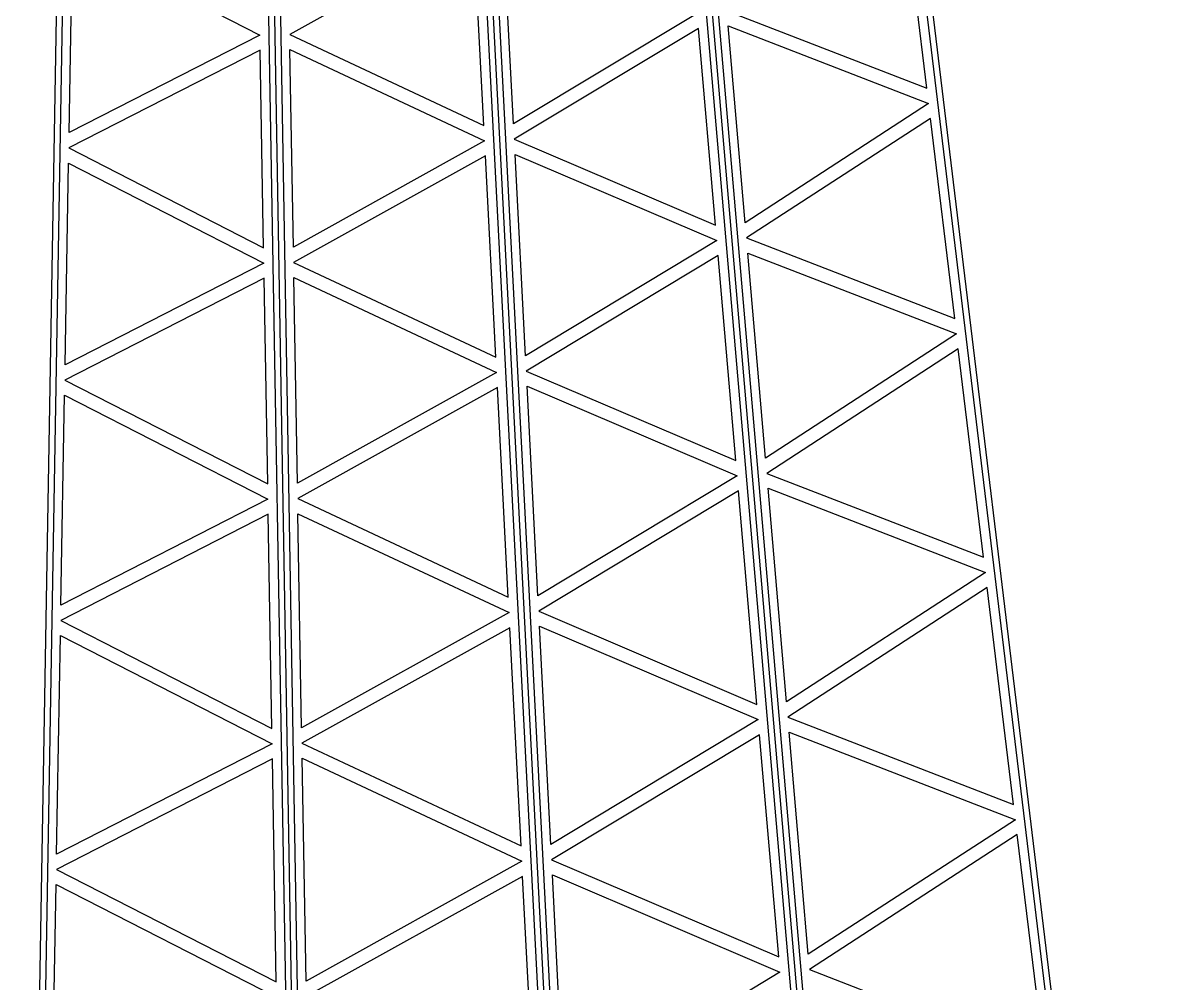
# Model space of a CAD drawing. Header units: millimetres. Extents: x -24 to 168, y 0 to 672.
# Drawn here: x -24 to 167.6, y 164 to 325.6 of the extents above; entities that cross this region are included whole.
import ezdxf

# ---------------------------------------------------------------- set-up
doc = ezdxf.new("R2010")
doc.units = ezdxf.units.MM
doc.header["$MEASUREMENT"] = 0
doc.layers.add('Body001', color=7, linetype='CONTINUOUS')

msp = doc.modelspace()

# ---------------------------------------------------------------- linework, layer by layer
at = {"layer": 'Body001'}
for p, q in [((86.3, 672.06, 1.2), (166.61, 9.81, 1.2)), ((86.3, 672.06, 1.2), (166.61, 9.81, 1.2)), ((87.29, 672.17, 0.2), (167.6, 9.92, 0.2)), ((87.29, 672.17), (167.6, 9.92)), ((87.29, 672.17, 0.2), (167.6, 9.92, 0.2)), ((87.29, 672.17), (167.6, 9.92)), ((61.43, 669.52, 1.2), (118.86, 4.89, 1.2)), ((61.43, 669.52, 1.2), (118.86, 4.89, 1.2)), ((62.43, 669.58, 0.2), (119.86, 4.96, 0.2)), ((62.43, 669.58, 0.2), (119.86, 4.96, 0.2)), ((63.42, 669.69, 1.2), (120.85, 5.07, 1.2)), ((63.42, 669.69, 1.2), (120.85, 5.07, 1.2)), ((-12.5, 667, 0.2), (-24, 0, 0.2)), ((-12.5, 667), (-24, 0)), ((-12.5, 667, 0.2), (-24, 0, 0.2)), ((-12.5, 667), (-24, 0)), ((-11.5, 667, 1.2), (-23, 0, 1.2)), ((-11.5, 667, 1.2), (-23, 0, 1.2)), ((11.5, 667, 1.2), (23, 0, 1.2)), ((11.5, 667, 1.2), (23, 0, 1.2)), ((12.5, 667, 0.2), (24, 0, 0.2)), ((12.5, 667, 0.2), (24, 0, 0.2)), ((13.5, 667.03, 1.2), (25, 0.03, 1.2)), ((13.5, 667.03, 1.2), (25, 0.03, 1.2)), ((36.49, 667.83, 1.2), (70.97, 1.62, 1.2)), ((36.49, 667.83, 1.2), (70.97, 1.62, 1.2)), ((37.49, 667.86, 0.2), (71.97, 1.65, 0.2)), ((37.49, 667.86, 0.2), (71.97, 1.65, 0.2)), ((38.48, 667.93, 1.2), (72.97, 1.72, 1.2)), ((38.48, 667.93, 1.2), (72.97, 1.72, 1.2)), ((128.14, 314.58, 1.2), (124.22, 346.92, 1.2)), ((128.14, 314.58), (124.22, 346.92)), ((128.14, 314.58, 1.2), (124.22, 346.92, 1.2)), ((128.14, 314.58), (124.22, 346.92)), ((58.59, 308.57, 1.2), (56.9, 341.1, 1.2)), ((58.59, 308.57), (56.9, 341.1)), ((58.59, 308.57, 1.2), (56.9, 341.1, 1.2)), ((58.59, 308.57), (56.9, 341.1)), ((-16.2, 307.11, 1.2), (-15.64, 339.68, 1.2)), ((-16.2, 307.11), (-15.64, 339.68)), ((-16.2, 307.11, 1.2), (-15.64, 339.68, 1.2)), ((-16.2, 307.11), (-15.64, 339.68)), ((-15.64, 339.68, 1.2), (15.92, 323.54, 1.2)), ((-15.64, 339.68), (15.92, 323.54)), ((-15.64, 339.68, 1.2), (15.92, 323.54, 1.2)), ((-15.64, 339.68), (15.92, 323.54)), ((51.91, 340.85, 1.2), (20.92, 323.62, 1.2)), ((51.91, 340.85), (20.92, 323.62)), ((51.91, 340.85, 1.2), (20.92, 323.62, 1.2)), ((51.91, 340.85), (20.92, 323.62)), ((53.59, 308.31, 1.2), (51.91, 340.85, 1.2)), ((53.59, 308.31), (51.91, 340.85)), ((53.59, 308.31, 1.2), (51.91, 340.85, 1.2)), ((53.59, 308.31), (51.91, 340.85)), ((89.5, 327.17, 1.2), (58.59, 308.57, 1.2)), ((89.5, 327.17), (58.59, 308.57)), ((89.5, 327.17, 1.2), (58.59, 308.57, 1.2)), ((89.5, 327.17), (58.59, 308.57)), ((94.49, 327.61, 1.2), (128.14, 314.58, 1.2)), ((94.49, 327.61), (128.14, 314.58)), ((94.49, 327.61, 1.2), (128.14, 314.58, 1.2)), ((94.49, 327.61), (128.14, 314.58)), ((89.72, 324.65, 1.2), (58.72, 305.99, 1.2)), ((89.72, 324.65), (58.72, 305.99)), ((89.72, 324.65, 1.2), (58.72, 305.99, 1.2)), ((89.72, 324.65), (58.72, 305.99)), ((92.59, 291.53, 1.2), (89.72, 324.65, 1.2)), ((89.72, 324.65), (89.72, 324.65, 1.2)), ((89.72, 324.65), (89.72, 324.65, 1.2)), ((92.59, 291.53), (89.72, 324.65)), ((92.59, 291.53, 1.2), (89.72, 324.65, 1.2)), ((92.59, 291.53), (89.72, 324.65)), ((94.7, 325.08, 1.2), (128.45, 312.02, 1.2)), ((97.57, 291.96, 1.2), (94.7, 325.08, 1.2)), ((94.7, 325.08), (94.7, 325.08, 1.2)), ((94.7, 325.08), (128.45, 312.02)), ((94.7, 325.08, 1.2), (128.45, 312.02, 1.2)), ((94.7, 325.08), (94.7, 325.08, 1.2)), ((97.57, 291.96), (94.7, 325.08)), ((97.57, 291.96, 1.2), (94.7, 325.08, 1.2)), ((94.7, 325.08), (128.45, 312.02)), ((97.57, 291.96), (94.7, 325.08)), ((15.92, 323.54, 1.2), (-16.2, 307.11, 1.2)), ((15.92, 323.54), (-16.2, 307.11)), ((15.92, 323.54, 1.2), (-16.2, 307.11, 1.2)), ((15.92, 323.54), (-16.2, 307.11)), ((15.92, 323.54), (15.92, 323.54, 1.2)), ((15.92, 323.54), (15.92, 323.54, 1.2)), ((20.92, 323.62, 1.2), (53.59, 308.31, 1.2)), ((20.92, 323.62), (20.92, 323.62, 1.2)), ((20.92, 323.62), (20.92, 323.62, 1.2)), ((20.92, 323.62), (53.59, 308.31)), ((20.92, 323.62, 1.2), (53.59, 308.31, 1.2)), ((20.92, 323.62), (53.59, 308.31)), ((15.97, 321, 1.2), (-16.25, 304.53, 1.2)), ((15.97, 321), (-16.25, 304.53)), ((15.97, 321, 1.2), (-16.25, 304.53, 1.2)), ((15.97, 321), (-16.25, 304.53)), ((16.54, 287.76, 1.2), (15.97, 321, 1.2)), ((15.97, 321), (15.97, 321, 1.2)), ((15.97, 321), (15.97, 321, 1.2)), ((16.54, 287.76), (15.97, 321)), ((16.54, 287.76, 1.2), (15.97, 321, 1.2)), ((16.54, 287.76), (15.97, 321)), ((20.96, 321.09, 1.2), (53.73, 305.74, 1.2)), ((21.54, 287.85, 1.2), (20.96, 321.09, 1.2)), ((20.96, 321.09), (20.96, 321.09, 1.2)), ((20.96, 321.09), (53.73, 305.74)), ((20.96, 321.09, 1.2), (53.73, 305.74, 1.2)), ((20.96, 321.09), (20.96, 321.09, 1.2)), ((21.54, 287.85), (20.96, 321.09)), ((21.54, 287.85, 1.2), (20.96, 321.09, 1.2)), ((20.96, 321.09), (53.73, 305.74)), ((21.54, 287.85), (20.96, 321.09)), ((128.14, 314.58), (128.14, 314.58, 1.2)), ((128.14, 314.58), (128.14, 314.58, 1.2)), ((128.45, 312.02, 1.2), (97.57, 291.96, 1.2)), ((128.45, 312.02), (97.57, 291.96)), ((128.45, 312.02, 1.2), (97.57, 291.96, 1.2)), ((128.45, 312.02), (97.57, 291.96)), ((128.45, 312.02), (128.45, 312.02, 1.2)), ((128.45, 312.02), (128.45, 312.02, 1.2)), ((58.59, 308.57), (58.59, 308.57, 1.2)), ((58.59, 308.57), (58.59, 308.57, 1.2)), ((128.75, 309.5, 1.2), (97.79, 289.39, 1.2)), ((128.75, 309.5), (97.79, 289.39)), ((128.75, 309.5, 1.2), (97.79, 289.39, 1.2)), ((128.75, 309.5), (97.79, 289.39)), ((132.84, 275.82, 1.2), (128.75, 309.5, 1.2)), ((128.75, 309.5), (128.75, 309.5, 1.2)), ((128.75, 309.5), (128.75, 309.5, 1.2)), ((132.84, 275.82), (128.75, 309.5)), ((132.84, 275.82, 1.2), (128.75, 309.5, 1.2)), ((132.84, 275.82), (128.75, 309.5)), ((-16.2, 307.11), (-16.2, 307.11, 1.2)), ((-16.2, 307.11), (-16.2, 307.11, 1.2)), ((53.59, 308.31), (53.59, 308.31, 1.2)), ((53.59, 308.31), (53.59, 308.31, 1.2)), ((53.73, 305.74, 1.2), (21.54, 287.85, 1.2)), ((53.73, 305.74), (21.54, 287.85)), ((53.73, 305.74, 1.2), (21.54, 287.85, 1.2)), ((53.73, 305.74), (21.54, 287.85)), ((53.73, 305.74), (53.73, 305.74, 1.2)), ((53.73, 305.74), (53.73, 305.74, 1.2)), ((58.72, 305.99, 1.2), (92.59, 291.53, 1.2)), ((58.72, 305.99), (58.72, 305.99, 1.2)), ((58.72, 305.99), (58.72, 305.99, 1.2)), ((58.72, 305.99), (92.59, 291.53)), ((58.72, 305.99, 1.2), (92.59, 291.53, 1.2)), ((58.72, 305.99), (92.59, 291.53)), ((-16.25, 304.53, 1.2), (16.54, 287.76, 1.2)), ((-16.25, 304.53), (-16.25, 304.53, 1.2)), ((-16.25, 304.53), (-16.25, 304.53, 1.2)), ((-16.25, 304.53), (16.54, 287.76)), ((-16.25, 304.53, 1.2), (16.54, 287.76, 1.2)), ((-16.25, 304.53), (16.54, 287.76)), ((53.86, 303.2, 1.2), (21.58, 285.27, 1.2)), ((53.86, 303.2), (21.58, 285.27)), ((53.86, 303.2, 1.2), (21.58, 285.27, 1.2)), ((53.86, 303.2), (21.58, 285.27)), ((55.61, 269.32, 1.2), (53.86, 303.2, 1.2)), ((53.86, 303.2), (53.86, 303.2, 1.2)), ((53.86, 303.2), (53.86, 303.2, 1.2)), ((55.61, 269.32), (53.86, 303.2)), ((55.61, 269.32, 1.2), (53.86, 303.2, 1.2)), ((55.61, 269.32), (53.86, 303.2)), ((58.85, 303.46, 1.2), (92.81, 288.96, 1.2)), ((60.61, 269.58, 1.2), (58.85, 303.46, 1.2)), ((58.85, 303.46), (58.85, 303.46, 1.2)), ((58.85, 303.46), (92.81, 288.96)), ((58.85, 303.46, 1.2), (92.81, 288.96, 1.2)), ((58.85, 303.46), (58.85, 303.46, 1.2)), ((60.61, 269.58), (58.85, 303.46)), ((60.61, 269.58, 1.2), (58.85, 303.46, 1.2)), ((58.85, 303.46), (92.81, 288.96)), ((60.61, 269.58), (58.85, 303.46)), ((-16.88, 268.07, 1.2), (-16.29, 301.99, 1.2)), ((-16.88, 268.07), (-16.29, 301.99)), ((-16.88, 268.07, 1.2), (-16.29, 301.99, 1.2)), ((-16.88, 268.07), (-16.29, 301.99)), ((-16.29, 301.99, 1.2), (16.58, 285.18, 1.2)), ((-16.29, 301.99), (-16.29, 301.99, 1.2)), ((-16.29, 301.99), (16.58, 285.18)), ((-16.29, 301.99, 1.2), (16.58, 285.18, 1.2)), ((-16.29, 301.99), (-16.29, 301.99, 1.2)), ((-16.29, 301.99), (16.58, 285.18)), ((92.59, 291.53), (92.59, 291.53, 1.2)), ((92.59, 291.53), (92.59, 291.53, 1.2)), ((97.57, 291.96), (97.57, 291.96, 1.2)), ((97.57, 291.96), (97.57, 291.96, 1.2)), ((97.79, 289.39, 1.2), (132.84, 275.82, 1.2)), ((97.79, 289.39), (97.79, 289.39, 1.2)), ((97.79, 289.39), (97.79, 289.39, 1.2)), ((97.79, 289.39), (132.84, 275.82)), ((97.79, 289.39, 1.2), (132.84, 275.82, 1.2)), ((97.79, 289.39), (132.84, 275.82)), ((16.54, 287.76), (16.54, 287.76, 1.2)), ((16.54, 287.76), (16.54, 287.76, 1.2)), ((21.54, 287.85), (21.54, 287.85, 1.2)), ((21.54, 287.85), (21.54, 287.85, 1.2)), ((92.81, 288.96, 1.2), (60.61, 269.58, 1.2)), ((92.81, 288.96), (60.61, 269.58)), ((92.81, 288.96, 1.2), (60.61, 269.58, 1.2)), ((92.81, 288.96), (60.61, 269.58)), ((92.81, 288.96), (92.81, 288.96, 1.2)), ((92.81, 288.96), (92.81, 288.96, 1.2)), ((93.03, 286.43, 1.2), (60.74, 267, 1.2)), ((93.03, 286.43), (60.74, 267)), ((93.03, 286.43, 1.2), (60.74, 267, 1.2)), ((93.03, 286.43), (60.74, 267)), ((96.01, 251.93, 1.2), (93.03, 286.43, 1.2)), ((93.03, 286.43), (93.03, 286.43, 1.2)), ((93.03, 286.43), (93.03, 286.43, 1.2)), ((96.01, 251.93), (93.03, 286.43)), ((96.01, 251.93, 1.2), (93.03, 286.43, 1.2)), ((96.01, 251.93), (93.03, 286.43)), ((98.01, 286.86, 1.2), (133.15, 273.26, 1.2)), ((100.99, 252.36, 1.2), (98.01, 286.86, 1.2)), ((98.01, 286.86), (98.01, 286.86, 1.2)), ((98.01, 286.86), (133.15, 273.26)), ((98.01, 286.86, 1.2), (133.15, 273.26, 1.2)), ((98.01, 286.86), (98.01, 286.86, 1.2)), ((100.99, 252.36), (98.01, 286.86)), ((100.99, 252.36, 1.2), (98.01, 286.86, 1.2)), ((98.01, 286.86), (133.15, 273.26)), ((100.99, 252.36), (98.01, 286.86)), ((16.58, 285.18, 1.2), (-16.88, 268.07, 1.2)), ((16.58, 285.18), (-16.88, 268.07)), ((16.58, 285.18, 1.2), (-16.88, 268.07, 1.2)), ((16.58, 285.18), (-16.88, 268.07)), ((16.58, 285.18), (16.58, 285.18, 1.2)), ((16.58, 285.18), (16.58, 285.18, 1.2)), ((21.58, 285.27, 1.2), (55.61, 269.32, 1.2)), ((21.58, 285.27), (21.58, 285.27, 1.2)), ((21.58, 285.27), (21.58, 285.27, 1.2)), ((21.58, 285.27), (55.61, 269.32)), ((21.58, 285.27, 1.2), (55.61, 269.32, 1.2)), ((21.58, 285.27), (55.61, 269.32)), ((16.63, 282.65, 1.2), (-16.92, 265.49, 1.2)), ((16.63, 282.65), (-16.92, 265.49)), ((16.63, 282.65, 1.2), (-16.92, 265.49, 1.2)), ((16.63, 282.65), (-16.92, 265.49)), ((17.22, 248.03, 1.2), (16.63, 282.65, 1.2)), ((16.63, 282.65), (16.63, 282.65, 1.2)), ((16.63, 282.65), (16.63, 282.65, 1.2)), ((17.22, 248.03), (16.63, 282.65)), ((17.22, 248.03, 1.2), (16.63, 282.65, 1.2)), ((17.22, 248.03), (16.63, 282.65)), ((21.63, 282.73, 1.2), (55.75, 266.74, 1.2)), ((22.22, 248.11, 1.2), (21.63, 282.73, 1.2)), ((21.63, 282.73), (21.63, 282.73, 1.2)), ((21.63, 282.73), (55.75, 266.74)), ((21.63, 282.73, 1.2), (55.75, 266.74, 1.2)), ((21.63, 282.73), (21.63, 282.73, 1.2)), ((22.22, 248.11), (21.63, 282.73)), ((22.22, 248.11, 1.2), (21.63, 282.73, 1.2)), ((21.63, 282.73), (55.75, 266.74)), ((22.22, 248.11), (21.63, 282.73)), ((132.84, 275.82), (132.84, 275.82, 1.2)), ((132.84, 275.82), (132.84, 275.82, 1.2)), ((133.15, 273.26, 1.2), (100.99, 252.36, 1.2)), ((133.15, 273.26), (100.99, 252.36)), ((133.15, 273.26, 1.2), (100.99, 252.36, 1.2)), ((133.15, 273.26), (100.99, 252.36)), ((133.15, 273.26), (133.15, 273.26, 1.2)), ((133.15, 273.26), (133.15, 273.26, 1.2)), ((133.45, 270.74, 1.2), (101.21, 249.79, 1.2)), ((133.45, 270.74), (101.21, 249.79)), ((133.45, 270.74, 1.2), (101.21, 249.79, 1.2)), ((133.45, 270.74), (101.21, 249.79)), ((137.71, 235.67, 1.2), (133.45, 270.74, 1.2)), ((133.45, 270.74), (133.45, 270.74, 1.2)), ((133.45, 270.74), (133.45, 270.74, 1.2)), ((137.71, 235.67), (133.45, 270.74)), ((137.71, 235.67, 1.2), (133.45, 270.74, 1.2)), ((137.71, 235.67), (133.45, 270.74)), ((55.61, 269.32), (55.61, 269.32, 1.2)), ((55.61, 269.32), (55.61, 269.32, 1.2)), ((60.61, 269.58), (60.61, 269.58, 1.2)), ((60.61, 269.58), (60.61, 269.58, 1.2)), ((-16.88, 268.07), (-16.88, 268.07, 1.2)), ((-16.88, 268.07), (-16.88, 268.07, 1.2)), ((55.75, 266.74, 1.2), (22.22, 248.11, 1.2)), ((55.75, 266.74), (22.22, 248.11)), ((55.75, 266.74, 1.2), (22.22, 248.11, 1.2)), ((55.75, 266.74), (22.22, 248.11)), ((55.75, 266.74), (55.75, 266.74, 1.2)), ((55.75, 266.74), (55.75, 266.74, 1.2)), ((60.74, 267, 1.2), (96.01, 251.93, 1.2)), ((60.74, 267), (60.74, 267, 1.2)), ((60.74, 267), (60.74, 267, 1.2)), ((60.74, 267), (96.01, 251.93)), ((60.74, 267, 1.2), (96.01, 251.93, 1.2)), ((60.74, 267), (96.01, 251.93)), ((-16.92, 265.49, 1.2), (17.22, 248.03, 1.2)), ((-16.92, 265.49), (-16.92, 265.49, 1.2)), ((-16.92, 265.49), (-16.92, 265.49, 1.2)), ((-16.92, 265.49), (17.22, 248.03)), ((-16.92, 265.49, 1.2), (17.22, 248.03, 1.2)), ((-16.92, 265.49), (17.22, 248.03)), ((60.87, 264.47, 1.2), (96.23, 249.36, 1.2)), ((62.7, 229.19, 1.2), (60.87, 264.47, 1.2)), ((60.87, 264.47), (60.87, 264.47, 1.2)), ((60.87, 264.47), (96.23, 249.36)), ((60.87, 264.47, 1.2), (96.23, 249.36, 1.2)), ((60.87, 264.47), (60.87, 264.47, 1.2)), ((62.7, 229.19), (60.87, 264.47)), ((62.7, 229.19, 1.2), (60.87, 264.47, 1.2)), ((60.87, 264.47), (96.23, 249.36)), ((62.7, 229.19), (60.87, 264.47)), ((-17.57, 227.63, 1.2), (-16.97, 262.96, 1.2)), ((-17.57, 227.63), (-16.97, 262.96)), ((-17.57, 227.63, 1.2), (-16.97, 262.96, 1.2)), ((-17.57, 227.63), (-16.97, 262.96)), ((-16.97, 262.96, 1.2), (17.27, 245.45, 1.2)), ((-16.97, 262.96), (-16.97, 262.96, 1.2)), ((-16.97, 262.96), (17.27, 245.45)), ((-16.97, 262.96, 1.2), (17.27, 245.45, 1.2)), ((-16.97, 262.96), (-16.97, 262.96, 1.2)), ((-16.97, 262.96), (17.27, 245.45)), ((55.88, 264.21, 1.2), (22.27, 245.53, 1.2)), ((55.88, 264.21), (22.27, 245.53)), ((55.88, 264.21, 1.2), (22.27, 245.53, 1.2)), ((55.88, 264.21), (22.27, 245.53)), ((57.7, 228.93, 1.2), (55.88, 264.21, 1.2)), ((55.88, 264.21), (55.88, 264.21, 1.2)), ((55.88, 264.21), (55.88, 264.21, 1.2)), ((57.7, 228.93), (55.88, 264.21)), ((57.7, 228.93, 1.2), (55.88, 264.21, 1.2)), ((57.7, 228.93), (55.88, 264.21)), ((96.01, 251.93), (96.01, 251.93, 1.2)), ((96.01, 251.93), (96.01, 251.93, 1.2)), ((100.99, 252.36), (100.99, 252.36, 1.2)), ((100.99, 252.36), (100.99, 252.36, 1.2)), ((96.23, 249.36, 1.2), (62.7, 229.19, 1.2)), ((96.23, 249.36), (62.7, 229.19)), ((96.23, 249.36, 1.2), (62.7, 229.19, 1.2)), ((96.23, 249.36), (62.7, 229.19)), ((96.23, 249.36), (96.23, 249.36, 1.2)), ((96.23, 249.36), (96.23, 249.36, 1.2)), ((101.21, 249.79, 1.2), (137.71, 235.67, 1.2)), ((101.21, 249.79), (101.21, 249.79, 1.2)), ((101.21, 249.79), (101.21, 249.79, 1.2)), ((101.21, 249.79), (137.71, 235.67)), ((101.21, 249.79, 1.2), (137.71, 235.67, 1.2)), ((101.21, 249.79), (137.71, 235.67)), ((17.22, 248.03), (17.22, 248.03, 1.2)), ((17.22, 248.03), (17.22, 248.03, 1.2)), ((22.22, 248.11), (22.22, 248.11, 1.2)), ((22.22, 248.11), (22.22, 248.11, 1.2)), ((101.43, 247.27, 1.2), (138.02, 233.11, 1.2)), ((104.53, 211.35, 1.2), (101.43, 247.27, 1.2)), ((101.43, 247.27), (101.43, 247.27, 1.2)), ((101.43, 247.27), (138.02, 233.11)), ((101.43, 247.27, 1.2), (138.02, 233.11, 1.2)), ((101.43, 247.27), (101.43, 247.27, 1.2)), ((104.53, 211.35), (101.43, 247.27)), ((104.53, 211.35, 1.2), (101.43, 247.27, 1.2)), ((101.43, 247.27), (138.02, 233.11)), ((104.53, 211.35), (101.43, 247.27)), ((17.27, 245.45, 1.2), (-17.57, 227.63, 1.2)), ((17.27, 245.45), (-17.57, 227.63)), ((17.27, 245.45, 1.2), (-17.57, 227.63, 1.2)), ((17.27, 245.45), (-17.57, 227.63)), ((17.27, 245.45), (17.27, 245.45, 1.2)), ((17.27, 245.45), (17.27, 245.45, 1.2)), ((22.27, 245.53, 1.2), (57.7, 228.93, 1.2)), ((22.27, 245.53), (22.27, 245.53, 1.2)), ((22.27, 245.53), (22.27, 245.53, 1.2)), ((22.27, 245.53), (57.7, 228.93)), ((22.27, 245.53, 1.2), (57.7, 228.93, 1.2)), ((22.27, 245.53), (57.7, 228.93)), ((96.45, 246.84, 1.2), (62.83, 226.61, 1.2)), ((96.45, 246.84), (62.83, 226.61)), ((96.45, 246.84, 1.2), (62.83, 226.61, 1.2)), ((96.45, 246.84), (62.83, 226.61)), ((99.55, 210.92, 1.2), (96.45, 246.84, 1.2)), ((96.45, 246.84), (96.45, 246.84, 1.2)), ((96.45, 246.84), (96.45, 246.84, 1.2)), ((99.55, 210.92), (96.45, 246.84)), ((99.55, 210.92, 1.2), (96.45, 246.84, 1.2)), ((99.55, 210.92), (96.45, 246.84)), ((17.31, 242.91, 1.2), (-17.62, 225.05, 1.2)), ((17.31, 242.91), (-17.62, 225.05)), ((17.31, 242.91, 1.2), (-17.62, 225.05, 1.2)), ((17.31, 242.91), (-17.62, 225.05)), ((17.93, 206.87, 1.2), (17.31, 242.91, 1.2)), ((17.31, 242.91), (17.31, 242.91, 1.2)), ((17.31, 242.91), (17.31, 242.91, 1.2)), ((17.93, 206.87), (17.31, 242.91)), ((17.93, 206.87, 1.2), (17.31, 242.91, 1.2)), ((17.93, 206.87), (17.31, 242.91)), ((22.31, 243, 1.2), (57.84, 226.35, 1.2)), ((22.93, 206.95, 1.2), (22.31, 243, 1.2)), ((22.31, 243), (22.31, 243, 1.2)), ((22.31, 243), (57.84, 226.35)), ((22.31, 243, 1.2), (57.84, 226.35, 1.2)), ((22.31, 243), (22.31, 243, 1.2)), ((22.93, 206.95), (22.31, 243)), ((22.93, 206.95, 1.2), (22.31, 243, 1.2)), ((22.31, 243), (57.84, 226.35)), ((22.93, 206.95), (22.31, 243)), ((137.71, 235.67), (137.71, 235.67, 1.2)), ((137.71, 235.67), (137.71, 235.67, 1.2)), ((138.02, 233.11, 1.2), (104.53, 211.35, 1.2)), ((138.02, 233.11), (104.53, 211.35)), ((138.02, 233.11, 1.2), (104.53, 211.35, 1.2)), ((138.02, 233.11), (104.53, 211.35)), ((138.02, 233.11), (138.02, 233.11, 1.2)), ((138.02, 233.11), (138.02, 233.11, 1.2)), ((138.32, 230.59, 1.2), (104.75, 208.78, 1.2)), ((138.32, 230.59), (104.75, 208.78)), ((138.32, 230.59, 1.2), (104.75, 208.78, 1.2)), ((138.32, 230.59), (104.75, 208.78)), ((142.75, 194.07, 1.2), (138.32, 230.59, 1.2)), ((138.32, 230.59), (138.32, 230.59, 1.2)), ((138.32, 230.59), (138.32, 230.59, 1.2)), ((142.75, 194.07), (138.32, 230.59)), ((142.75, 194.07, 1.2), (138.32, 230.59, 1.2)), ((142.75, 194.07), (138.32, 230.59)), ((57.7, 228.93), (57.7, 228.93, 1.2)), ((57.7, 228.93), (57.7, 228.93, 1.2)), ((62.7, 229.19), (62.7, 229.19, 1.2)), ((62.7, 229.19), (62.7, 229.19, 1.2)), ((-17.57, 227.63), (-17.57, 227.63, 1.2)), ((-17.57, 227.63), (-17.57, 227.63, 1.2)), ((57.84, 226.35, 1.2), (22.93, 206.95, 1.2)), ((57.84, 226.35), (22.93, 206.95)), ((57.84, 226.35, 1.2), (22.93, 206.95, 1.2)), ((57.84, 226.35), (22.93, 206.95)), ((57.84, 226.35), (57.84, 226.35, 1.2)), ((57.84, 226.35), (57.84, 226.35, 1.2)), ((62.83, 226.61, 1.2), (99.55, 210.92, 1.2)), ((62.83, 226.61), (62.83, 226.61, 1.2)), ((62.83, 226.61), (62.83, 226.61, 1.2)), ((62.83, 226.61), (99.55, 210.92)), ((62.83, 226.61, 1.2), (99.55, 210.92, 1.2)), ((62.83, 226.61), (99.55, 210.92)), ((-17.62, 225.05, 1.2), (17.93, 206.87, 1.2)), ((-17.62, 225.05), (-17.62, 225.05, 1.2)), ((-17.62, 225.05), (-17.62, 225.05, 1.2)), ((-17.62, 225.05), (17.93, 206.87)), ((-17.62, 225.05, 1.2), (17.93, 206.87, 1.2)), ((-17.62, 225.05), (17.93, 206.87)), ((-18.3, 185.74, 1.2), (-17.66, 222.51, 1.2)), ((-18.3, 185.74), (-17.66, 222.51)), ((-18.3, 185.74, 1.2), (-17.66, 222.51, 1.2)), ((-18.3, 185.74), (-17.66, 222.51)), ((-17.66, 222.51, 1.2), (17.98, 204.29, 1.2)), ((-17.66, 222.51), (-17.66, 222.51, 1.2)), ((-17.66, 222.51), (17.98, 204.29)), ((-17.66, 222.51, 1.2), (17.98, 204.29, 1.2)), ((-17.66, 222.51), (-17.66, 222.51, 1.2)), ((-17.66, 222.51), (17.98, 204.29)), ((57.97, 223.82, 1.2), (22.98, 204.37, 1.2)), ((57.97, 223.82), (22.98, 204.37)), ((57.97, 223.82, 1.2), (22.98, 204.37, 1.2)), ((57.97, 223.82), (22.98, 204.37)), ((59.87, 187.09, 1.2), (57.97, 223.82, 1.2)), ((57.97, 223.82), (57.97, 223.82, 1.2)), ((57.97, 223.82), (57.97, 223.82, 1.2)), ((59.87, 187.09), (57.97, 223.82)), ((59.87, 187.09, 1.2), (57.97, 223.82, 1.2)), ((59.87, 187.09), (57.97, 223.82)), ((62.96, 224.08, 1.2), (99.77, 208.35, 1.2)), ((64.86, 187.34, 1.2), (62.96, 224.08, 1.2)), ((62.96, 224.08), (62.96, 224.08, 1.2)), ((62.96, 224.08), (99.77, 208.35)), ((62.96, 224.08, 1.2), (99.77, 208.35, 1.2)), ((62.96, 224.08), (62.96, 224.08, 1.2)), ((64.86, 187.34), (62.96, 224.08)), ((64.86, 187.34, 1.2), (62.96, 224.08, 1.2)), ((62.96, 224.08), (99.77, 208.35)), ((64.86, 187.34), (62.96, 224.08)), ((99.55, 210.92), (99.55, 210.92, 1.2)), ((99.55, 210.92), (99.55, 210.92, 1.2)), ((104.53, 211.35), (104.53, 211.35, 1.2)), ((104.53, 211.35), (104.53, 211.35, 1.2)), ((22.93, 206.95), (22.93, 206.95, 1.2)), ((22.93, 206.95), (22.93, 206.95, 1.2)), ((99.77, 208.35, 1.2), (64.86, 187.34, 1.2)), ((99.77, 208.35), (64.86, 187.34)), ((99.77, 208.35, 1.2), (64.86, 187.34, 1.2)), ((99.77, 208.35), (64.86, 187.34)), ((99.77, 208.35), (99.77, 208.35, 1.2)), ((99.77, 208.35), (99.77, 208.35, 1.2)), ((104.75, 208.78, 1.2), (142.75, 194.07, 1.2)), ((104.75, 208.78), (104.75, 208.78, 1.2)), ((104.75, 208.78), (104.75, 208.78, 1.2)), ((104.75, 208.78), (142.75, 194.07)), ((104.75, 208.78, 1.2), (142.75, 194.07, 1.2)), ((104.75, 208.78), (142.75, 194.07)), ((17.93, 206.87), (17.93, 206.87, 1.2)), ((17.93, 206.87), (17.93, 206.87, 1.2)), ((99.99, 205.82, 1.2), (65, 184.77, 1.2)), ((99.99, 205.82), (65, 184.77)), ((99.99, 205.82, 1.2), (65, 184.77, 1.2)), ((99.99, 205.82), (65, 184.77)), ((103.22, 168.44, 1.2), (99.99, 205.82, 1.2)), ((99.99, 205.82), (99.99, 205.82, 1.2)), ((99.99, 205.82), (99.99, 205.82, 1.2)), ((103.22, 168.44), (99.99, 205.82)), ((103.22, 168.44, 1.2), (99.99, 205.82, 1.2)), ((103.22, 168.44), (99.99, 205.82)), ((104.97, 206.25, 1.2), (143.06, 191.51, 1.2)), ((108.2, 168.87, 1.2), (104.97, 206.25, 1.2)), ((104.97, 206.25), (104.97, 206.25, 1.2)), ((104.97, 206.25), (143.06, 191.51)), ((104.97, 206.25, 1.2), (143.06, 191.51, 1.2)), ((104.97, 206.25), (104.97, 206.25, 1.2)), ((108.2, 168.87), (104.97, 206.25)), ((108.2, 168.87, 1.2), (104.97, 206.25, 1.2)), ((104.97, 206.25), (143.06, 191.51)), ((108.2, 168.87), (104.97, 206.25)), ((17.98, 204.29, 1.2), (-18.3, 185.74, 1.2)), ((17.98, 204.29), (-18.3, 185.74)), ((17.98, 204.29, 1.2), (-18.3, 185.74, 1.2)), ((17.98, 204.29), (-18.3, 185.74)), ((17.98, 204.29), (17.98, 204.29, 1.2)), ((17.98, 204.29), (17.98, 204.29, 1.2)), ((22.98, 204.37, 1.2), (59.87, 187.09, 1.2)), ((22.98, 204.37), (22.98, 204.37, 1.2)), ((22.98, 204.37), (22.98, 204.37, 1.2)), ((22.98, 204.37), (59.87, 187.09)), ((22.98, 204.37, 1.2), (59.87, 187.09, 1.2)), ((22.98, 204.37), (59.87, 187.09)), ((18.02, 201.75, 1.2), (-18.34, 183.16, 1.2)), ((18.02, 201.75), (-18.34, 183.16)), ((18.02, 201.75, 1.2), (-18.34, 183.16, 1.2)), ((18.02, 201.75), (-18.34, 183.16)), ((18.67, 164.23, 1.2), (18.02, 201.75, 1.2)), ((18.02, 201.75), (18.02, 201.75, 1.2)), ((18.02, 201.75), (18.02, 201.75, 1.2)), ((18.67, 164.23), (18.02, 201.75)), ((18.67, 164.23, 1.2), (18.02, 201.75, 1.2)), ((18.67, 164.23), (18.02, 201.75)), ((23.02, 201.84, 1.2), (60, 184.51, 1.2)), ((23.67, 164.32, 1.2), (23.02, 201.84, 1.2)), ((23.02, 201.84), (23.02, 201.84, 1.2)), ((23.02, 201.84), (60, 184.51)), ((23.02, 201.84, 1.2), (60, 184.51, 1.2)), ((23.02, 201.84), (23.02, 201.84, 1.2)), ((23.67, 164.32), (23.02, 201.84)), ((23.67, 164.32, 1.2), (23.02, 201.84, 1.2)), ((23.02, 201.84), (60, 184.51)), ((23.67, 164.32), (23.02, 201.84)), ((142.75, 194.07), (142.75, 194.07, 1.2)), ((142.75, 194.07), (142.75, 194.07, 1.2)), ((143.06, 191.51, 1.2), (108.2, 168.87, 1.2)), ((143.06, 191.51), (108.2, 168.87)), ((143.06, 191.51, 1.2), (108.2, 168.87, 1.2)), ((143.06, 191.51), (108.2, 168.87)), ((143.06, 191.51), (143.06, 191.51, 1.2)), ((143.06, 191.51), (143.06, 191.51, 1.2)), ((143.37, 189, 1.2), (108.43, 166.29, 1.2)), ((143.37, 189), (108.43, 166.29)), ((143.37, 189, 1.2), (108.43, 166.29, 1.2)), ((143.37, 189), (108.43, 166.29)), ((147.98, 150.99, 1.2), (143.37, 189, 1.2)), ((143.37, 189), (143.37, 189, 1.2)), ((143.37, 189), (143.37, 189, 1.2)), ((147.98, 150.99), (143.37, 189)), ((147.98, 150.99, 1.2), (143.37, 189, 1.2)), ((147.98, 150.99), (143.37, 189)), ((59.87, 187.09), (59.87, 187.09, 1.2)), ((59.87, 187.09), (59.87, 187.09, 1.2)), ((64.86, 187.34), (64.86, 187.34, 1.2)), ((64.86, 187.34), (64.86, 187.34, 1.2)), ((-18.3, 185.74), (-18.3, 185.74, 1.2)), ((-18.3, 185.74), (-18.3, 185.74, 1.2)), ((60, 184.51, 1.2), (23.67, 164.32, 1.2)), ((60, 184.51), (23.67, 164.32)), ((60, 184.51, 1.2), (23.67, 164.32, 1.2)), ((60, 184.51), (23.67, 164.32)), ((60, 184.51), (60, 184.51, 1.2)), ((60, 184.51), (60, 184.51, 1.2)), ((65, 184.77, 1.2), (103.22, 168.44, 1.2)), ((65, 184.77), (65, 184.77, 1.2)), ((65, 184.77), (65, 184.77, 1.2)), ((65, 184.77), (103.22, 168.44)), ((65, 184.77, 1.2), (103.22, 168.44, 1.2)), ((65, 184.77), (103.22, 168.44)), ((-18.34, 183.16, 1.2), (18.67, 164.23, 1.2)), ((-18.34, 183.16), (-18.34, 183.16, 1.2)), ((-18.34, 183.16), (-18.34, 183.16, 1.2)), ((-18.34, 183.16), (18.67, 164.23)), ((-18.34, 183.16, 1.2), (18.67, 164.23, 1.2)), ((-18.34, 183.16), (18.67, 164.23)), ((65.13, 182.23, 1.2), (103.44, 165.86, 1.2)), ((67.11, 144, 1.2), (65.13, 182.23, 1.2)), ((65.13, 182.23), (65.13, 182.23, 1.2)), ((65.13, 182.23), (103.44, 165.86)), ((65.13, 182.23, 1.2), (103.44, 165.86, 1.2)), ((65.13, 182.23), (65.13, 182.23, 1.2)), ((67.11, 144), (65.13, 182.23)), ((67.11, 144, 1.2), (65.13, 182.23, 1.2)), ((65.13, 182.23), (103.44, 165.86)), ((67.11, 144), (65.13, 182.23)), ((-19.05, 142.34, 1.2), (-18.39, 180.62, 1.2)), ((-19.05, 142.34), (-18.39, 180.62)), ((-19.05, 142.34, 1.2), (-18.39, 180.62, 1.2)), ((-19.05, 142.34), (-18.39, 180.62)), ((-18.39, 180.62, 1.2), (18.71, 161.65, 1.2)), ((-18.39, 180.62), (-18.39, 180.62, 1.2)), ((-18.39, 180.62), (18.71, 161.65)), ((-18.39, 180.62, 1.2), (18.71, 161.65, 1.2)), ((-18.39, 180.62), (-18.39, 180.62, 1.2)), ((-18.39, 180.62), (18.71, 161.65)), ((60.13, 181.98, 1.2), (23.71, 161.74, 1.2)), ((60.13, 181.98), (23.71, 161.74)), ((60.13, 181.98, 1.2), (23.71, 161.74, 1.2)), ((60.13, 181.98), (23.71, 161.74)), ((62.11, 143.74, 1.2), (60.13, 181.98, 1.2)), ((60.13, 181.98), (60.13, 181.98, 1.2)), ((60.13, 181.98), (60.13, 181.98, 1.2)), ((62.11, 143.74), (60.13, 181.98)), ((62.11, 143.74, 1.2), (60.13, 181.98, 1.2)), ((62.11, 143.74), (60.13, 181.98)), ((108.2, 168.87), (108.2, 168.87, 1.2)), ((108.2, 168.87), (108.2, 168.87, 1.2)), ((103.22, 168.44), (103.22, 168.44, 1.2)), ((103.22, 168.44), (103.22, 168.44, 1.2)), ((103.44, 165.86, 1.2), (67.11, 144, 1.2)), ((103.44, 165.86), (67.11, 144)), ((103.44, 165.86, 1.2), (67.11, 144, 1.2)), ((103.44, 165.86), (67.11, 144)), ((103.44, 165.86), (103.44, 165.86, 1.2)), ((103.44, 165.86), (103.44, 165.86, 1.2)), ((108.43, 166.29, 1.2), (147.98, 150.99, 1.2)), ((108.43, 166.29), (108.43, 166.29, 1.2)), ((108.43, 166.29), (108.43, 166.29, 1.2)), ((108.43, 166.29), (147.98, 150.99)), ((108.43, 166.29, 1.2), (147.98, 150.99, 1.2)), ((108.43, 166.29), (147.98, 150.99)), ((18.67, 164.23), (18.67, 164.23, 1.2)), ((18.67, 164.23), (18.67, 164.23, 1.2)), ((23.67, 164.32), (23.67, 164.32, 1.2)), ((23.67, 164.32), (23.67, 164.32, 1.2))]:
    msp.add_line(p, q, dxfattribs=at)

doc.saveas('drawing.dxf')
